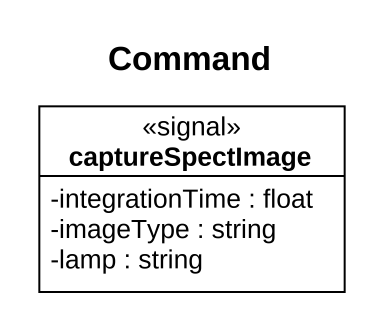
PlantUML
@startuml
title Command
hide circle
hide empty members
skinparam classAttributeIconSize 0
class captureSpectImage <<signal>> {
  -integrationTime : float
  -imageType : string
  -lamp : string
}
@enduml
